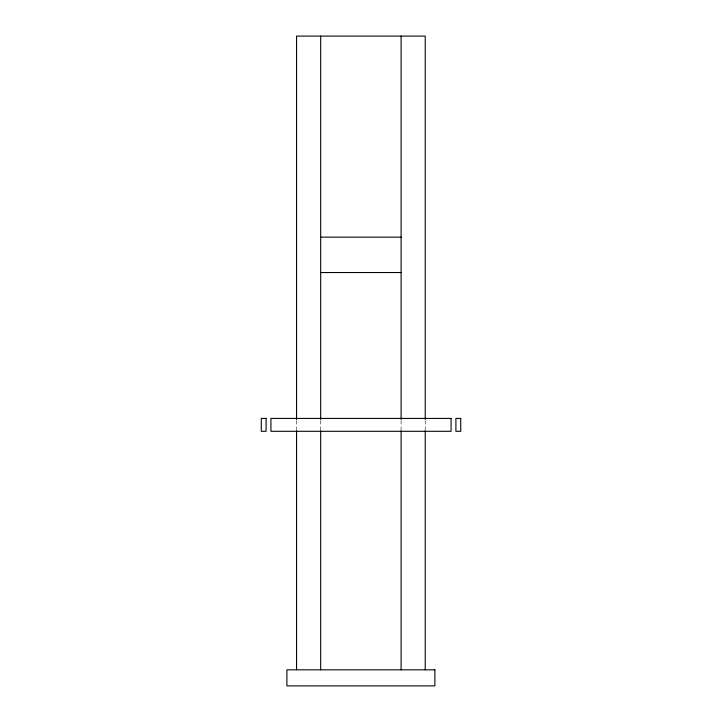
<?xml version="1.0" encoding="UTF-8"?>
<svg xmlns="http://www.w3.org/2000/svg" width="722" height="722" viewBox="0 0 722 722"><rect width="100%" height="100%" fill="white"/><g stroke="black" fill="none" stroke-linecap="round" stroke-linejoin="round"><path stroke-width="0.54" stroke-dasharray="3.61 2.71" d="M425.222 420.61L425.222 429.635M401.098 420.565L401.098 429.635M320.676 420.565L320.676 429.635M296.552 420.61L296.552 429.635"/><path stroke-width="1.08" d="M320.676 237.15L401.098 237.15M320.676 272.537L401.098 272.537M425.222 419.491L425.222 36.1L296.552 36.1L296.552 419.491M425.222 430.763L425.222 669.817M401.098 36.1L401.098 419.491M401.098 430.763L401.098 669.817M320.676 36.1L320.676 419.491M320.676 430.763L320.676 669.817M296.552 430.763L296.552 669.817M266.102 418.426L261.274 418.426L261.274 431.296L266.102 431.296L266.102 418.426M451.07 418.426L270.93 418.426L270.93 431.296L451.07 431.296L451.07 418.426M460.726 418.426L455.898 418.426L455.898 431.296L460.726 431.296L460.726 418.426M434.879 669.817L286.905 669.817L286.905 685.9L434.879 685.9L434.879 669.817"/></g></svg>
